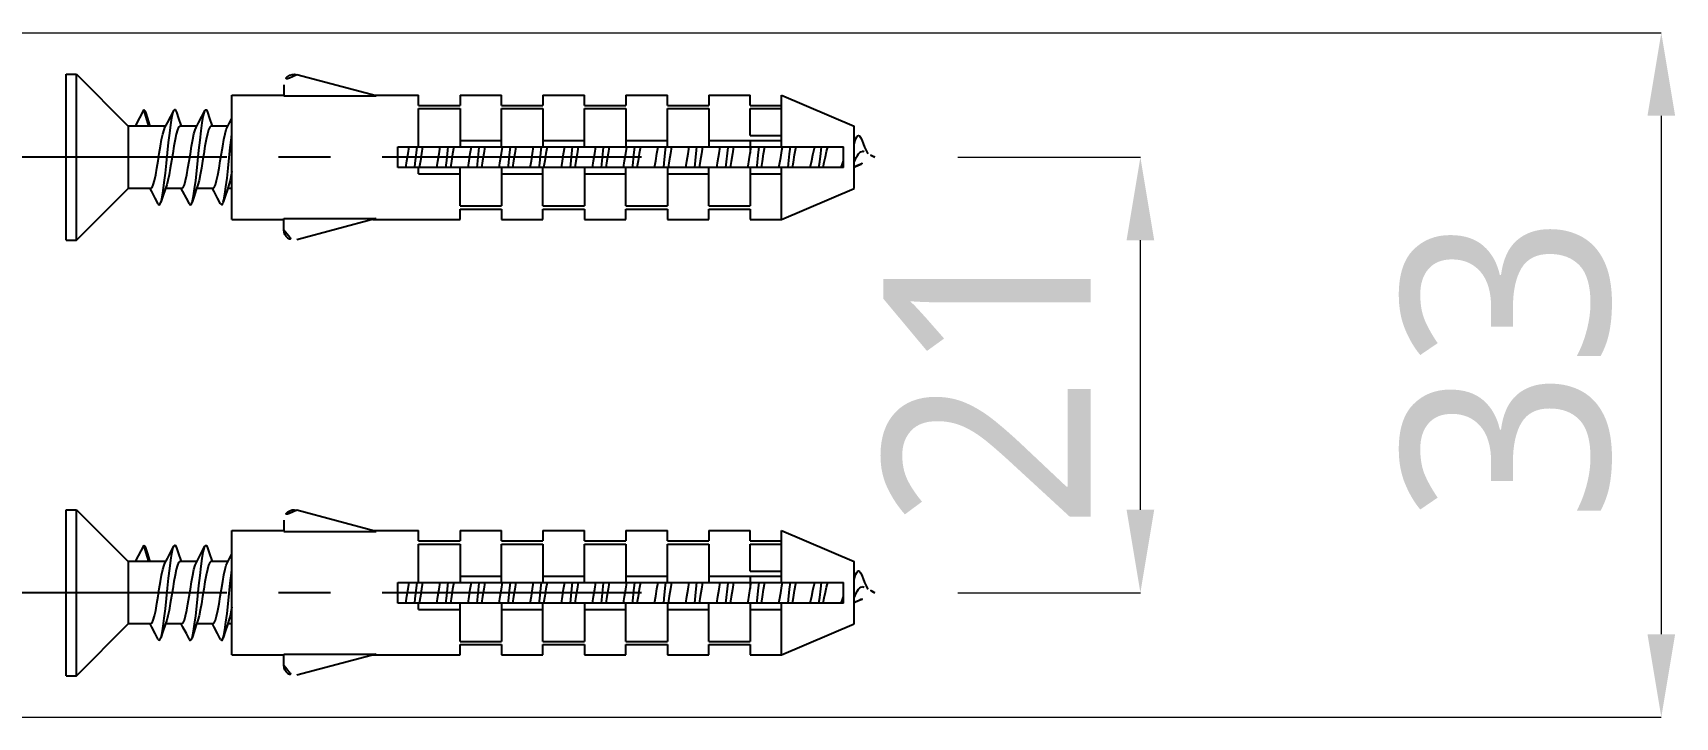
# Model space of a CAD drawing. Extents: x 16296675745 to 16296677481, y -37409619395 to -37409618123.
# Drawn here: x 16296676264.6 to 16296676343.8, y -37409619064.3 to -37409619031.3 of the extents above; entities that cross this region are included whole.
import ezdxf

# ---------------------------------------------------------------- set-up
doc = ezdxf.new("R2010")
doc.units = 0
doc.header["$LTSCALE"] = 10
doc.header["$MEASUREMENT"] = 0
doc.header["$PDMODE"] = 3
doc.header["$PDSIZE"] = -10
doc.linetypes.add('CENTER', pattern=[2, 1.25, -0.25, 0.25, -0.25])
doc.layers.get('0').update_dxf_attribs({"linetype": 'CONTINUOUS'})
doc.layers.get('DEFPOINTS').update_dxf_attribs({"linetype": 'CONTINUOUS'})
doc.styles.add('Daelim Dimension', font='')
doc.styles.get('Daelim Dimension').set_extended_font_data('NanumGothic')
doc.dimstyles.new('DEFAULT', dxfattribs={"dimscale": 2, "dimtxt": 2, "dimasz": 2, "dimexe": 0, "dimexo": 2, "dimgap": 1, "dimtad": 1, "dimdec": 1, "dimzin": 9, "dimdsep": 46, "dimtxsty": 'Daelim Dimension', "dimcen": 0.5, "dimclrd": 252, "dimclre": 252, "dimclrt": 3, "dimadec": 1, "dimazin": 0, "dimtfac": 1, "dimtdec": 1, "dimtix": 1, "dimtmove": 0, "dimatfit": 3, "dimfxl": 1, "dimtolj": 1, "dimtzin": 1, "dimlwd": 9, "dimlwe": 9, "dimarcsym": 0})

# ---------------------------------------------------------------- blocks, each defined once
blk = doc.blocks.new('*D17')
at = {"color": 5, "lineweight": 9, "transparency": 16777216}
for p, q in [((16296676309.19325, -37409619037.27925), (16296676318.00391, -37409619037.27925)), ((16296676318.00391, -37409619054.27925), (16296676318.00391, -37409619041.27925)), ((16296676309.19325, -37409619058.27925), (16296676318.00391, -37409619058.27925))]:
    blk.add_line(p, q, dxfattribs=at)
at = {"color": 5, "transparency": 16777216}
for points in [[(16296676317.33724, -37409619041.27925), (16296676318.67057, -37409619041.27925), (16296676318.00391, -37409619037.27925)], [(16296676317.33724, -37409619054.27925), (16296676318.67057, -37409619054.27925), (16296676318.00391, -37409619058.27925)]]:
    blk.add_solid(points, dxfattribs=at)
at = {"layer": 'DEFPOINTS', "color": 0, "transparency": 16777216}
for p in [(16296676305.19325, -37409619037.27925), (16296676318.00391, -37409619037.27925), (16296676305.19325, -37409619058.27925)]:
    blk.add_point(p, dxfattribs=at)
at = {"color": 7, "transparency": 16777216, "insert": (16296676310.61049, -37409619047.77925), "char_height": 10, "attachment_point": 5, "rotation": 90, "style": 'Daelim Dimension'}
blk.add_mtext('\\A1;21', dxfattribs=at)
blk = doc.blocks.new('*D18')
at = {"color": 5, "lineweight": 9, "transparency": 16777216}
for p, q in [((16296676260.4945, -37409619031.27926), (16296676343.12495, -37409619031.27926)), ((16296676343.12495, -37409619035.27926), (16296676343.12495, -37409619060.27926)), ((16296676260.4945, -37409619064.27926), (16296676343.12495, -37409619064.27926))]:
    blk.add_line(p, q, dxfattribs=at)
at = {"color": 5, "transparency": 16777216}
for points in [[(16296676342.45828, -37409619035.27926), (16296676343.79161, -37409619035.27926), (16296676343.12495, -37409619031.27926)], [(16296676342.45828, -37409619060.27926), (16296676343.79161, -37409619060.27926), (16296676343.12495, -37409619064.27926)]]:
    blk.add_solid(points, dxfattribs=at)
at = {"layer": 'DEFPOINTS', "color": 0, "transparency": 16777216}
for p in [(16296676256.4945, -37409619031.27926), (16296676256.4945, -37409619064.27926), (16296676343.12495, -37409619064.27926)]:
    blk.add_point(p, dxfattribs=at)
at = {"color": 7, "transparency": 16777216, "insert": (16296676335.67431, -37409619047.45338), "char_height": 10, "attachment_point": 5, "rotation": 90, "style": 'Daelim Dimension'}
blk.add_mtext('\\A1;33', dxfattribs=at)

msp = doc.modelspace()

# ---------------------------------------------------------------- linework, layer by layer
at = {"color": 7, "linetype": 'Continuous'}
for p, q in [((16296676266.193239, -37409619033.279251), (16296676266.693239, -37409619033.279251)), ((16296676266.193239, -37409619041.279251), (16296676266.193239, -37409619033.279266)), ((16296676266.693239, -37409619041.279251), (16296676266.693239, -37409619033.279251)), ((16296676266.693239, -37409619033.279251), (16296676269.19326, -37409619035.779259)), ((16296676276.693239, -37409619033.779259), (16296676276.693239, -37409619034.321213)), ((16296676281.14773, -37409619034.321213), (16296676277.32266, -37409619033.296288)), ((16296676274.193251, -37409619034.279251), (16296676276.693239, -37409619034.279251)), ((16296676274.193251, -37409619040.279251), (16296676274.193251, -37409619034.279251)), ((16296676276.693239, -37409619034.321213), (16296676281.14773, -37409619034.321213)), ((16296676280.99111, -37409619034.279251), (16296676283.19323, -37409619034.279251)), ((16296676283.19323, -37409619034.779259), (16296676283.19323, -37409619034.279251)), ((16296676285.19323, -37409619034.279251), (16296676287.19323, -37409619034.279251)), ((16296676285.19323, -37409619034.279297), (16296676285.19323, -37409619034.779259)), ((16296676287.19323, -37409619034.779259), (16296676287.19323, -37409619034.279297)), ((16296676289.19323, -37409619034.279251), (16296676291.19323, -37409619034.279251)), ((16296676289.19323, -37409619034.279297), (16296676289.19323, -37409619034.779259)), ((16296676291.19323, -37409619034.779259), (16296676291.19323, -37409619034.279297)), ((16296676293.193239, -37409619034.279251), (16296676295.193239, -37409619034.279251)), ((16296676293.193239, -37409619034.279297), (16296676293.193239, -37409619034.779259)), ((16296676295.193239, -37409619034.779259), (16296676295.193239, -37409619034.279297)), ((16296676297.193239, -37409619034.279251), (16296676299.193239, -37409619034.279251)), ((16296676297.193239, -37409619034.279297), (16296676297.193239, -37409619034.779259)), ((16296676299.193239, -37409619034.779259), (16296676299.193239, -37409619034.279297)), ((16296676300.693239, -37409619034.279251), (16296676304.19326, -37409619035.779259)), ((16296676300.693239, -37409619036.779259), (16296676300.693239, -37409619034.279251)), ((16296676269.94323, -37409619034.980263), (16296676269.53623, -37409619035.779259)), ((16296676270.183241, -37409619035.779259), (16296676269.94323, -37409619034.980263)), ((16296676283.19323, -37409619034.779259), (16296676285.19323, -37409619034.779259)), ((16296676283.19323, -37409619034.92955), (16296676285.19323, -37409619034.92955)), ((16296676283.19323, -37409619036.779259), (16296676283.19323, -37409619034.92955)), ((16296676285.19323, -37409619034.92955), (16296676285.19323, -37409619036.779259)), ((16296676287.19323, -37409619034.779259), (16296676289.19323, -37409619034.779259)), ((16296676287.19323, -37409619034.92955), (16296676289.19323, -37409619034.92955)), ((16296676287.19323, -37409619036.779259), (16296676287.19323, -37409619034.92955)), ((16296676289.19323, -37409619034.92955), (16296676289.19323, -37409619036.779259)), ((16296676291.19323, -37409619034.779259), (16296676293.193239, -37409619034.779259)), ((16296676291.19323, -37409619034.92955), (16296676293.193239, -37409619034.92955)), ((16296676291.19323, -37409619036.779259), (16296676291.19323, -37409619034.92955)), ((16296676293.193239, -37409619034.92955), (16296676293.193239, -37409619036.779259)), ((16296676295.193239, -37409619034.779259), (16296676297.193239, -37409619034.779259)), ((16296676295.193239, -37409619034.92955), (16296676297.193239, -37409619034.92955)), ((16296676295.193239, -37409619036.779259), (16296676295.193239, -37409619034.92955)), ((16296676297.193239, -37409619034.92955), (16296676297.193239, -37409619036.779259)), ((16296676299.193239, -37409619034.779259), (16296676300.693239, -37409619034.779259)), ((16296676299.193239, -37409619034.92955), (16296676300.693239, -37409619034.92955)), ((16296676299.193239, -37409619036.231453), (16296676299.193239, -37409619034.92955)), ((16296676271.00017, -37409619035.779251), (16296676269.19326, -37409619035.779259)), ((16296676269.19326, -37409619035.779259), (16296676269.19326, -37409619038.779259)), ((16296676272.50017, -37409619035.779251), (16296676271.68325, -37409619035.779251)), ((16296676274.00017, -37409619035.779251), (16296676273.18325, -37409619035.779251)), ((16296676304.19326, -37409619038.779259), (16296676304.19326, -37409619035.779259)), ((16296676282.193251, -37409619036.779259), (16296676303.693251, -37409619036.779251)), ((16296676282.193251, -37409619037.779259), (16296676282.193251, -37409619036.779259)), ((16296676285.19323, -37409619036.474648), (16296676287.19323, -37409619036.474648)), ((16296676289.19323, -37409619036.474648), (16296676291.19323, -37409619036.474648)), ((16296676293.193239, -37409619036.474648), (16296676295.193239, -37409619036.474648)), ((16296676297.193239, -37409619036.474648), (16296676300.693239, -37409619036.474648)), ((16296676299.193239, -37409619036.231453), (16296676300.693239, -37409619036.231453)), ((16296676299.193239, -37409619036.474648), (16296676299.193239, -37409619037.078796)), ((16296676299.193239, -37409619037.078796), (16296676299.24131, -37409619036.787178)), ((16296676303.69326, -37409619037.779259), (16296676303.69326, -37409619036.779259)), ((16296676304.19326, -37409619036.517433), (16296676304.32403, -37409619036.300278)), ((16296676303.693251, -37409619037.779251), (16296676282.193251, -37409619037.779259)), ((16296676283.19323, -37409619038.083847), (16296676283.19323, -37409619037.779259)), ((16296676285.19323, -37409619039.628937), (16296676285.19323, -37409619037.779259)), ((16296676287.19323, -37409619037.779259), (16296676287.19323, -37409619039.628937)), ((16296676289.19323, -37409619039.628937), (16296676289.19323, -37409619037.779259)), ((16296676291.19323, -37409619037.779259), (16296676291.19323, -37409619039.628937)), ((16296676293.193239, -37409619039.628937), (16296676293.193239, -37409619037.779259)), ((16296676295.193239, -37409619037.779259), (16296676295.193239, -37409619039.628937)), ((16296676297.193239, -37409619039.628937), (16296676297.193239, -37409619037.779259)), ((16296676299.193239, -37409619037.779259), (16296676299.193239, -37409619039.628937)), ((16296676300.693239, -37409619040.279251), (16296676300.693239, -37409619037.779259)), ((16296676283.19323, -37409619038.083847), (16296676285.19323, -37409619038.083847)), ((16296676287.19323, -37409619038.083847), (16296676289.19323, -37409619038.083847)), ((16296676291.19323, -37409619038.083847), (16296676293.193239, -37409619038.083847)), ((16296676295.193239, -37409619038.083847), (16296676297.193239, -37409619038.083847)), ((16296676299.193239, -37409619038.083847), (16296676300.693239, -37409619038.083847)), ((16296676266.693239, -37409619041.279251), (16296676269.19326, -37409619038.779259)), ((16296676270.286249, -37409619038.779251), (16296676269.193251, -37409619038.779251)), ((16296676270.334101, -37409619038.937439), (16296676270.25017, -37409619038.779259)), ((16296676271.049589, -37409619038.604683), (16296676270.99103, -37409619038.779259)), ((16296676271.786249, -37409619038.779251), (16296676270.991039, -37409619038.779251)), ((16296676271.834101, -37409619038.937439), (16296676271.750179, -37409619038.779259)), ((16296676272.549561, -37409619038.604683), (16296676272.4739, -37409619038.830399)), ((16296676273.286249, -37409619038.779251), (16296676272.491039, -37409619038.779251)), ((16296676274.04957, -37409619038.604683), (16296676273.973869, -37409619038.830399)), ((16296676274.193251, -37409619038.779251), (16296676273.991039, -37409619038.779251)), ((16296676300.693239, -37409619040.279251), (16296676304.19326, -37409619038.779259)), ((16296676285.19323, -37409619039.628937), (16296676287.19323, -37409619039.628937)), ((16296676285.19323, -37409619039.779259), (16296676287.19323, -37409619039.779259)), ((16296676285.19323, -37409619040.279251), (16296676285.19323, -37409619039.779259)), ((16296676287.19323, -37409619039.779259), (16296676287.19323, -37409619040.279198)), ((16296676289.19323, -37409619039.628937), (16296676291.19323, -37409619039.628937)), ((16296676289.19323, -37409619039.779259), (16296676291.19323, -37409619039.779259)), ((16296676289.19323, -37409619040.279198), (16296676289.19323, -37409619039.779259)), ((16296676291.19323, -37409619039.779259), (16296676291.19323, -37409619040.279198)), ((16296676293.193239, -37409619039.628937), (16296676295.193239, -37409619039.628937)), ((16296676293.193239, -37409619039.779259), (16296676295.193239, -37409619039.779259)), ((16296676293.193239, -37409619040.279198), (16296676293.193239, -37409619039.779259)), ((16296676295.193239, -37409619039.779259), (16296676295.193239, -37409619040.279198)), ((16296676297.193239, -37409619039.628937), (16296676299.193239, -37409619039.628937)), ((16296676297.193239, -37409619039.779259), (16296676299.193239, -37409619039.779259)), ((16296676297.193239, -37409619040.279198), (16296676297.193239, -37409619039.779259)), ((16296676299.193239, -37409619039.779259), (16296676299.193239, -37409619040.279198)), ((16296676274.193251, -37409619040.279251), (16296676276.693239, -37409619040.279251)), ((16296676276.693239, -37409619040.237282), (16296676281.14773, -37409619040.237282)), ((16296676276.693251, -37409619040.779251), (16296676276.693251, -37409619040.237289)), ((16296676281.14772, -37409619040.237289), (16296676277.32266, -37409619041.262207)), ((16296676280.99111, -37409619040.279251), (16296676285.19323, -37409619040.279251)), ((16296676287.19323, -37409619040.279251), (16296676289.19323, -37409619040.279251)), ((16296676291.19323, -37409619040.279251), (16296676293.193239, -37409619040.279251)), ((16296676295.193239, -37409619040.279251), (16296676297.193239, -37409619040.279251)), ((16296676299.193239, -37409619040.279251), (16296676300.693239, -37409619040.279251)), ((16296676266.193239, -37409619041.279251), (16296676266.693239, -37409619041.279251)), ((16296676266.193239, -37409619054.279251), (16296676266.693239, -37409619054.279251)), ((16296676266.193239, -37409619062.279251), (16296676266.193239, -37409619054.279266)), ((16296676266.693239, -37409619062.279251), (16296676266.693239, -37409619054.279251)), ((16296676266.693239, -37409619054.279251), (16296676269.19326, -37409619056.779259)), ((16296676281.14773, -37409619055.321213), (16296676277.32266, -37409619054.296288)), ((16296676276.693239, -37409619054.779259), (16296676276.693239, -37409619055.321213)), ((16296676269.94323, -37409619055.980263), (16296676269.53623, -37409619056.779259)), ((16296676270.183241, -37409619056.779259), (16296676269.94323, -37409619055.980263)), ((16296676274.193251, -37409619055.279251), (16296676276.693239, -37409619055.279251)), ((16296676274.193251, -37409619061.279251), (16296676274.193251, -37409619055.279251)), ((16296676276.693239, -37409619055.321213), (16296676281.14773, -37409619055.321213)), ((16296676280.99111, -37409619055.279251), (16296676283.19323, -37409619055.279251)), ((16296676283.19323, -37409619055.779259), (16296676283.19323, -37409619055.279251)), ((16296676283.19323, -37409619055.779259), (16296676285.19323, -37409619055.779259)), ((16296676283.19323, -37409619055.92955), (16296676285.19323, -37409619055.92955)), ((16296676283.19323, -37409619057.779259), (16296676283.19323, -37409619055.92955)), ((16296676285.19323, -37409619055.279251), (16296676287.19323, -37409619055.279251)), ((16296676285.19323, -37409619055.279297), (16296676285.19323, -37409619055.779259)), ((16296676285.19323, -37409619055.92955), (16296676285.19323, -37409619057.779259)), ((16296676287.19323, -37409619055.779259), (16296676287.19323, -37409619055.279297)), ((16296676287.19323, -37409619055.779259), (16296676289.19323, -37409619055.779259)), ((16296676287.19323, -37409619055.92955), (16296676289.19323, -37409619055.92955)), ((16296676287.19323, -37409619057.779259), (16296676287.19323, -37409619055.92955)), ((16296676289.19323, -37409619055.279251), (16296676291.19323, -37409619055.279251)), ((16296676289.19323, -37409619055.279297), (16296676289.19323, -37409619055.779259)), ((16296676289.19323, -37409619055.92955), (16296676289.19323, -37409619057.779259)), ((16296676291.19323, -37409619055.779259), (16296676291.19323, -37409619055.279297)), ((16296676291.19323, -37409619055.779259), (16296676293.193239, -37409619055.779259)), ((16296676291.19323, -37409619055.92955), (16296676293.193239, -37409619055.92955)), ((16296676291.19323, -37409619057.779259), (16296676291.19323, -37409619055.92955)), ((16296676293.193239, -37409619055.279251), (16296676295.193239, -37409619055.279251)), ((16296676293.193239, -37409619055.279297), (16296676293.193239, -37409619055.779259)), ((16296676293.193239, -37409619055.92955), (16296676293.193239, -37409619057.779259)), ((16296676295.193239, -37409619055.779259), (16296676295.193239, -37409619055.279297)), ((16296676295.193239, -37409619055.779259), (16296676297.193239, -37409619055.779259)), ((16296676295.193239, -37409619055.92955), (16296676297.193239, -37409619055.92955)), ((16296676295.193239, -37409619057.779259), (16296676295.193239, -37409619055.92955)), ((16296676297.193239, -37409619055.279251), (16296676299.193239, -37409619055.279251)), ((16296676297.193239, -37409619055.279297), (16296676297.193239, -37409619055.779259)), ((16296676297.193239, -37409619055.92955), (16296676297.193239, -37409619057.779259)), ((16296676299.193239, -37409619055.779259), (16296676299.193239, -37409619055.279297)), ((16296676299.193239, -37409619055.779259), (16296676300.693239, -37409619055.779259)), ((16296676299.193239, -37409619055.92955), (16296676300.693239, -37409619055.92955)), ((16296676299.193239, -37409619057.231453), (16296676299.193239, -37409619055.92955)), ((16296676300.693239, -37409619055.279251), (16296676304.19326, -37409619056.779259)), ((16296676300.693239, -37409619057.779259), (16296676300.693239, -37409619055.279251)), ((16296676271.00017, -37409619056.779251), (16296676269.19326, -37409619056.779259)), ((16296676269.19326, -37409619056.779259), (16296676269.19326, -37409619059.779259)), ((16296676272.50017, -37409619056.779251), (16296676271.68325, -37409619056.779251)), ((16296676274.00017, -37409619056.779251), (16296676273.18325, -37409619056.779251)), ((16296676304.19326, -37409619059.779259), (16296676304.19326, -37409619056.779259)), ((16296676285.19323, -37409619057.474648), (16296676287.19323, -37409619057.474648)), ((16296676289.19323, -37409619057.474648), (16296676291.19323, -37409619057.474648)), ((16296676293.193239, -37409619057.474648), (16296676295.193239, -37409619057.474648)), ((16296676297.193239, -37409619057.474648), (16296676300.693239, -37409619057.474648)), ((16296676299.193239, -37409619057.231453), (16296676300.693239, -37409619057.231453)), ((16296676299.193239, -37409619057.474648), (16296676299.193239, -37409619058.078796)), ((16296676304.19326, -37409619057.517433), (16296676304.32403, -37409619057.300278)), ((16296676282.193251, -37409619057.779259), (16296676303.693251, -37409619057.779251)), ((16296676282.193251, -37409619058.779259), (16296676282.193251, -37409619057.779259)), ((16296676299.193239, -37409619058.078796), (16296676299.24131, -37409619057.787178)), ((16296676303.69326, -37409619058.779259), (16296676303.69326, -37409619057.779259)), ((16296676303.693251, -37409619058.779251), (16296676282.193251, -37409619058.779259)), ((16296676283.19323, -37409619059.083847), (16296676283.19323, -37409619058.779259)), ((16296676283.19323, -37409619059.083847), (16296676285.19323, -37409619059.083847)), ((16296676285.19323, -37409619060.628937), (16296676285.19323, -37409619058.779259)), ((16296676287.19323, -37409619058.779259), (16296676287.19323, -37409619060.628937)), ((16296676287.19323, -37409619059.083847), (16296676289.19323, -37409619059.083847)), ((16296676289.19323, -37409619060.628937), (16296676289.19323, -37409619058.779259)), ((16296676291.19323, -37409619058.779259), (16296676291.19323, -37409619060.628937)), ((16296676291.19323, -37409619059.083847), (16296676293.193239, -37409619059.083847)), ((16296676293.193239, -37409619060.628937), (16296676293.193239, -37409619058.779259)), ((16296676295.193239, -37409619058.779259), (16296676295.193239, -37409619060.628937)), ((16296676295.193239, -37409619059.083847), (16296676297.193239, -37409619059.083847)), ((16296676297.193239, -37409619060.628937), (16296676297.193239, -37409619058.779259)), ((16296676299.193239, -37409619058.779259), (16296676299.193239, -37409619060.628937)), ((16296676299.193239, -37409619059.083847), (16296676300.693239, -37409619059.083847)), ((16296676300.693239, -37409619061.279251), (16296676300.693239, -37409619058.779259)), ((16296676266.693239, -37409619062.279251), (16296676269.19326, -37409619059.779259)), ((16296676270.286249, -37409619059.779251), (16296676269.193251, -37409619059.779251)), ((16296676270.334101, -37409619059.937439), (16296676270.25017, -37409619059.779259)), ((16296676271.049589, -37409619059.604683), (16296676270.99103, -37409619059.779259)), ((16296676271.786249, -37409619059.779251), (16296676270.991039, -37409619059.779251)), ((16296676271.834101, -37409619059.937439), (16296676271.750179, -37409619059.779259)), ((16296676272.549561, -37409619059.604683), (16296676272.4739, -37409619059.830399)), ((16296676273.286249, -37409619059.779251), (16296676272.491039, -37409619059.779251)), ((16296676274.04957, -37409619059.604683), (16296676273.973869, -37409619059.830399)), ((16296676274.193251, -37409619059.779251), (16296676273.991039, -37409619059.779251)), ((16296676300.693239, -37409619061.279251), (16296676304.19326, -37409619059.779259)), ((16296676285.19323, -37409619060.628937), (16296676287.19323, -37409619060.628937)), ((16296676289.19323, -37409619060.628937), (16296676291.19323, -37409619060.628937)), ((16296676293.193239, -37409619060.628937), (16296676295.193239, -37409619060.628937)), ((16296676297.193239, -37409619060.628937), (16296676299.193239, -37409619060.628937)), ((16296676274.193251, -37409619061.279251), (16296676276.693239, -37409619061.279251)), ((16296676276.693239, -37409619061.237282), (16296676281.14773, -37409619061.237282)), ((16296676276.693251, -37409619061.779251), (16296676276.693251, -37409619061.237289)), ((16296676281.14772, -37409619061.237289), (16296676277.32266, -37409619062.262207)), ((16296676280.99111, -37409619061.279251), (16296676285.19323, -37409619061.279251)), ((16296676285.19323, -37409619060.779259), (16296676287.19323, -37409619060.779259)), ((16296676285.19323, -37409619061.279251), (16296676285.19323, -37409619060.779259)), ((16296676287.19323, -37409619060.779259), (16296676287.19323, -37409619061.279198)), ((16296676287.19323, -37409619061.279251), (16296676289.19323, -37409619061.279251)), ((16296676289.19323, -37409619060.779259), (16296676291.19323, -37409619060.779259)), ((16296676289.19323, -37409619061.279198), (16296676289.19323, -37409619060.779259)), ((16296676291.19323, -37409619060.779259), (16296676291.19323, -37409619061.279198)), ((16296676291.19323, -37409619061.279251), (16296676293.193239, -37409619061.279251)), ((16296676293.193239, -37409619060.779259), (16296676295.193239, -37409619060.779259)), ((16296676293.193239, -37409619061.279198), (16296676293.193239, -37409619060.779259)), ((16296676295.193239, -37409619060.779259), (16296676295.193239, -37409619061.279198)), ((16296676295.193239, -37409619061.279251), (16296676297.193239, -37409619061.279251)), ((16296676297.193239, -37409619060.779259), (16296676299.193239, -37409619060.779259)), ((16296676297.193239, -37409619061.279198), (16296676297.193239, -37409619060.779259)), ((16296676299.193239, -37409619060.779259), (16296676299.193239, -37409619061.279198)), ((16296676299.193239, -37409619061.279251), (16296676300.693239, -37409619061.279251)), ((16296676266.193239, -37409619062.279251), (16296676266.693239, -37409619062.279251))]:
    msp.add_line(p, q, dxfattribs=at)
at = {"color": 1, "linetype": 'CENTER'}
for p, q in [((16296676293.943239, -37409619037.279259), (16296676256.494499, -37409619037.279259)), ((16296676293.943239, -37409619058.279259), (16296676256.494499, -37409619058.279259))]:
    msp.add_line(p, q, dxfattribs=at)
at = {"color": 7, "linetype": 'Continuous'}
for points in [[(16296676269.94323, -37409619034.980263), (16296676269.99544, -37409619035.034943), (16296676270.022699, -37409619035.106377)], [(16296676270.022699, -37409619035.106377), (16296676270.117649, -37409619035.402931), (16296676270.223881, -37409619035.728104), (16296676270.24103, -37409619035.779259)], [(16296676270.772711, -37409619039.45211), (16296676270.77804, -37409619039.434776), (16296676270.83021, -37409619039.210213), (16296676270.88238, -37409619038.893753), (16296676270.934549, -37409619038.500504), (16296676270.986719, -37409619038.049141), (16296676271.038891, -37409619037.561157), (16296676271.091061, -37409619037.059761), (16296676271.14323, -37409619036.568817), (16296676271.19544, -37409619036.111656), (16296676271.24761, -37409619035.710068), (16296676271.29978, -37409619035.383102), (16296676271.35195, -37409619035.146347), (16296676271.395241, -37409619035.02655)], [(16296676270.963909, -37409619035.847542), (16296676271.084101, -37409619035.621078), (16296676271.248011, -37409619035.309013), (16296676271.395241, -37409619035.02655)], [(16296676271.395241, -37409619035.02655), (16296676271.404119, -37409619035.01107), (16296676271.456289, -37409619034.983681), (16296676271.508459, -37409619035.065514), (16296676271.522711, -37409619035.106377)], [(16296676271.522711, -37409619035.106377), (16296676271.61763, -37409619035.402931), (16296676271.72389, -37409619035.728104), (16296676271.741039, -37409619035.779259)], [(16296676272.27268, -37409619039.45211), (16296676272.291059, -37409619039.387917), (16296676272.343229, -37409619039.139183), (16296676272.395399, -37409619038.801964), (16296676272.447611, -37409619038.392311), (16296676272.499781, -37409619037.929703), (16296676272.55195, -37409619037.436142), (16296676272.60412, -37409619036.93512), (16296676272.65629, -37409619036.450478), (16296676272.70846, -37409619036.005249), (16296676272.760639, -37409619035.620644), (16296676272.812811, -37409619035.314941), (16296676272.864981, -37409619035.102676), (16296676272.89525, -37409619035.02655)], [(16296676272.463921, -37409619035.847542), (16296676272.58411, -37409619035.621078), (16296676272.74802, -37409619035.309013), (16296676272.89525, -37409619035.02655)], [(16296676272.89525, -37409619035.02655), (16296676272.91715, -37409619034.993958), (16296676272.96932, -37409619034.993958), (16296676273.02269, -37409619035.106377)], [(16296676273.02269, -37409619035.106377), (16296676273.11764, -37409619035.402931), (16296676273.2239, -37409619035.728104), (16296676273.241051, -37409619035.779259)], [(16296676273.96393, -37409619035.847542), (16296676274.08412, -37409619035.621078), (16296676274.193251, -37409619035.413277)], [(16296676270.28624, -37409619038.779259), (16296676270.34399, -37409619038.735573), (16296676270.402651, -37409619038.604393), (16296676270.46055, -37409619038.396828), (16296676270.517509, -37409619038.128807), (16296676270.575769, -37409619037.804817), (16296676270.633921, -37409619037.450462), (16296676270.69088, -37409619037.093483), (16296676270.748381, -37409619036.743858), (16296676270.80534, -37409619036.427887), (16296676270.861931, -37409619036.161621), (16296676270.91979, -37409619035.95417), (16296676270.963909, -37409619035.847542)], [(16296676271.68325, -37409619035.779259), (16296676271.62546, -37409619035.82296), (16296676271.566799, -37409619035.95417), (16296676271.50894, -37409619036.161621), (16296676271.452339, -37409619036.427887), (16296676271.39539, -37409619036.743858), (16296676271.337879, -37409619037.093483), (16296676271.28093, -37409619037.450462), (16296676271.22278, -37409619037.804817), (16296676271.164511, -37409619038.128807), (16296676271.107559, -37409619038.396828), (16296676271.049589, -37409619038.604683)], [(16296676271.786249, -37409619038.779259), (16296676271.844151, -37409619038.735367), (16296676271.90292, -37409619038.603638), (16296676271.96092, -37409619038.395287), (16296676272.017811, -37409619038.127213), (16296676272.07473, -37409619037.811043), (16296676272.13179, -37409619037.463768), (16296676272.18882, -37409619037.106377), (16296676272.247231, -37409619036.750526), (16296676272.30596, -37409619036.424667), (16296676272.363279, -37409619036.156021), (16296676272.42046, -37409619035.952248), (16296676272.463921, -37409619035.847542)], [(16296676273.18326, -37409619035.779259), (16296676273.12561, -37409619035.822762), (16296676273.067459, -37409619035.952248), (16296676273.01029, -37409619036.156021), (16296676272.952971, -37409619036.424667), (16296676272.89423, -37409619036.750526), (16296676272.835831, -37409619037.106377), (16296676272.778799, -37409619037.463768), (16296676272.721729, -37409619037.811043), (16296676272.66481, -37409619038.127213), (16296676272.607929, -37409619038.395287), (16296676272.549561, -37409619038.604683)], [(16296676273.286261, -37409619038.779259), (16296676273.34321, -37409619038.736748), (16296676273.400789, -37409619038.60984), (16296676273.458509, -37409619038.405457), (16296676273.51593, -37409619038.137001), (16296676273.57452, -37409619037.812317), (16296676273.632641, -37409619037.458511), (16296676273.689779, -37409619037.100456), (16296676273.74836, -37409619036.743874), (16296676273.80724, -37409619036.418068), (16296676273.86474, -37409619036.150002), (16296676273.922131, -37409619035.947372), (16296676273.96393, -37409619035.847542)], [(16296676274.01281, -37409619037.808296), (16296676274.117149, -37409619036.811508), (16296676274.169319, -37409619036.33461), (16296676274.193251, -37409619036.136642)], [(16296676282.579981, -37409619037.779259), (16296676282.63393, -37409619037.450462), (16296676282.69088, -37409619037.093483), (16296676282.74255, -37409619036.779259)], [(16296676283.015579, -37409619037.779259), (16296676283.038891, -37409619037.561157), (16296676283.091061, -37409619037.059761), (16296676283.120871, -37409619036.779259)], [(16296676283.389549, -37409619036.779259), (16296676283.337891, -37409619037.093483), (16296676283.28093, -37409619037.450462), (16296676283.22698, -37409619037.779259)], [(16296676284.07995, -37409619037.779259), (16296676284.1318, -37409619037.463768), (16296676284.188829, -37409619037.106377), (16296676284.242519, -37409619036.779259)], [(16296676284.515671, -37409619037.779259), (16296676284.55196, -37409619037.436142), (16296676284.60413, -37409619036.93512), (16296676284.620911, -37409619036.779259)], [(16296676284.889521, -37409619036.779259), (16296676284.835831, -37409619037.106377), (16296676284.778799, -37409619037.463768), (16296676284.726959, -37409619037.779259)], [(16296676285.57996, -37409619037.779259), (16296676285.632641, -37409619037.458511), (16296676285.689779, -37409619037.100456), (16296676285.742571, -37409619036.779259)], [(16296676286.01586, -37409619037.779259), (16296676286.117149, -37409619036.811508), (16296676286.120701, -37409619036.779259)], [(16296676286.38957, -37409619036.779259), (16296676286.336781, -37409619037.100456), (16296676286.27965, -37409619037.458511), (16296676286.226931, -37409619037.779259)], [(16296676287.079941, -37409619037.779259), (16296676287.13283, -37409619037.457458), (16296676287.189899, -37409619037.09977), (16296676287.24123, -37409619036.787117)], [(16296676287.51568, -37409619037.779259), (16296676287.525869, -37409619037.685341), (16296676287.578039, -37409619037.185066), (16296676287.62075, -37409619036.779259)], [(16296676287.889509, -37409619036.779259), (16296676287.83687, -37409619037.09977), (16296676287.77984, -37409619037.457458), (16296676287.72694, -37409619037.779259)], [(16296676288.579981, -37409619037.779259), (16296676288.63393, -37409619037.450462), (16296676288.690889, -37409619037.093483), (16296676288.74255, -37409619036.779259)], [(16296676289.015579, -37409619037.779259), (16296676289.0389, -37409619037.561157), (16296676289.09107, -37409619037.059761), (16296676289.120871, -37409619036.779259)], [(16296676289.389549, -37409619036.779259), (16296676289.337891, -37409619037.093483), (16296676289.28093, -37409619037.450462), (16296676289.22699, -37409619037.779259)], [(16296676290.07996, -37409619037.779259), (16296676290.1318, -37409619037.463768), (16296676290.188829, -37409619037.106377), (16296676290.242519, -37409619036.779259)], [(16296676290.515671, -37409619037.779259), (16296676290.55196, -37409619037.436142), (16296676290.60413, -37409619036.93512), (16296676290.620911, -37409619036.779259)], [(16296676290.88953, -37409619036.779259), (16296676290.835831, -37409619037.106377), (16296676290.778799, -37409619037.463768), (16296676290.726959, -37409619037.779259)], [(16296676291.579929, -37409619037.779259), (16296676291.632641, -37409619037.458511), (16296676291.689779, -37409619037.100456), (16296676291.742571, -37409619036.779259)], [(16296676292.01586, -37409619037.779259), (16296676292.117149, -37409619036.811508), (16296676292.12071, -37409619036.779259)], [(16296676292.38957, -37409619036.779259), (16296676292.33679, -37409619037.100456), (16296676292.27965, -37409619037.458511), (16296676292.226931, -37409619037.779259)], [(16296676293.079941, -37409619037.779259), (16296676293.13283, -37409619037.457458), (16296676293.189899, -37409619037.09977), (16296676293.241199, -37409619036.787117)], [(16296676293.51569, -37409619037.779259), (16296676293.525869, -37409619037.685341), (16296676293.578039, -37409619037.185066), (16296676293.62075, -37409619036.779259)], [(16296676293.889509, -37409619036.779259), (16296676293.83687, -37409619037.09977), (16296676293.7798, -37409619037.457458), (16296676293.72694, -37409619037.779259)], [(16296676294.579981, -37409619037.779259), (16296676294.63393, -37409619037.450462), (16296676294.690889, -37409619037.093483), (16296676294.74255, -37409619036.779259)], [(16296676295.015591, -37409619037.779259), (16296676295.0389, -37409619037.561157), (16296676295.09107, -37409619037.059761), (16296676295.120871, -37409619036.779259)], [(16296676295.389549, -37409619036.779259), (16296676295.337891, -37409619037.093483), (16296676295.280939, -37409619037.450462), (16296676295.22699, -37409619037.779259)], [(16296676296.07996, -37409619037.779259), (16296676296.1318, -37409619037.463768), (16296676296.188829, -37409619037.106377), (16296676296.242519, -37409619036.779259)], [(16296676296.515671, -37409619037.779259), (16296676296.55196, -37409619037.436142), (16296676296.60413, -37409619036.93512), (16296676296.62088, -37409619036.779259)], [(16296676296.88953, -37409619036.779259), (16296676296.835831, -37409619037.106377), (16296676296.778811, -37409619037.463768), (16296676296.726959, -37409619037.779259)], [(16296676297.579929, -37409619037.779259), (16296676297.632641, -37409619037.458511), (16296676297.689779, -37409619037.100456), (16296676297.742571, -37409619036.779259)], [(16296676298.01586, -37409619037.779259), (16296676298.117161, -37409619036.811508), (16296676298.12067, -37409619036.779259)], [(16296676298.389429, -37409619036.779259), (16296676298.334181, -37409619037.116661), (16296676298.27689, -37409619037.475639), (16296676298.2269, -37409619037.779259)], [(16296676299.51565, -37409619037.779259), (16296676299.525841, -37409619037.685341), (16296676299.578039, -37409619037.185066), (16296676299.62075, -37409619036.779259)], [(16296676299.726839, -37409619037.779259), (16296676299.7756, -37409619037.483742), (16296676299.83382, -37409619037.118782), (16296676299.889469, -37409619036.779259)], [(16296676300.57593, -37409619037.779259), (16296676300.60442, -37409619037.617599), (16296676300.66062, -37409619037.282928), (16296676300.71685, -37409619036.951469), (16296676300.746361, -37409619036.788887)], [(16296676301.014059, -37409619037.779259), (16296676301.03404, -37409619037.597954), (16296676301.08596, -37409619037.114311), (16296676301.122761, -37409619036.779259)], [(16296676301.223181, -37409619037.779259), (16296676301.26948, -37409619037.510918), (16296676301.326651, -37409619037.169579), (16296676301.383789, -37409619036.838097), (16296676301.39492, -37409619036.779259)], [(16296676302.07688, -37409619037.779259), (16296676302.09272, -37409619037.711533), (16296676302.151739, -37409619037.44046), (16296676302.21077, -37409619037.167221), (16296676302.270081, -37409619036.906097), (16296676302.30242, -37409619036.779259)], [(16296676302.5049, -37409619037.779259), (16296676302.540319, -37409619037.501106), (16296676302.592279, -37409619037.089737), (16296676302.633101, -37409619036.779259)], [(16296676302.69865, -37409619037.779259), (16296676302.698721, -37409619037.778954), (16296676302.755899, -37409619037.520943), (16296676302.81303, -37409619037.257278), (16296676302.870211, -37409619037.003479), (16296676302.926069, -37409619036.779259)], [(16296676304.19326, -37409619036.686996), (16296676304.202471, -37409619036.647652), (16296676304.254419, -37409619036.466873), (16296676304.30637, -37409619036.333809), (16296676304.32403, -37409619036.300278)], [(16296676304.19326, -37409619037.520401), (16296676304.24227, -37409619037.414207), (16296676304.29945, -37409619037.296341), (16296676304.356621, -37409619037.192039), (16296676304.41379, -37409619037.107353), (16296676304.47097, -37409619037.046349), (16296676304.528139, -37409619037.010933), (16296676304.58532, -37409619037.00074)], [(16296676304.32403, -37409619036.300278), (16296676304.35829, -37409619036.252777), (16296676304.41024, -37409619036.225212), (16296676304.462191, -37409619036.249657), (16296676304.514111, -37409619036.322083), (16296676304.566059, -37409619036.436043), (16296676304.584629, -37409619036.485283)], [(16296676304.584629, -37409619036.485283), (16296676304.631109, -37409619036.611038), (16296676304.70162, -37409619036.789719), (16296676304.7729, -37409619036.951027)], [(16296676304.679001, -37409619037.019722), (16296676304.63187, -37409619037.003357), (16296676304.58532, -37409619037.00074)], [(16296676304.7729, -37409619036.951027), (16296676304.845591, -37409619037.08918), (16296676304.86132, -37409619037.111732)], [(16296676299.07972, -37409619037.779259), (16296676299.09161, -37409619037.710587), (16296676299.14295, -37409619037.394073), (16296676299.193239, -37409619037.078796)], [(16296676303.56728, -37409619037.779259), (16296676303.56855, -37409619037.776543), (16296676303.6399, -37409619037.598259), (16296676303.69326, -37409619037.456062)], [(16296676273.77269, -37409619039.45211), (16296676273.804119, -37409619039.334747), (16296676273.856291, -37409619039.062607), (16296676273.908461, -37409619038.705627), (16296676273.96064, -37409619038.280792), (16296676274.01281, -37409619037.808296)], [(16296676274.193251, -37409619037.968941), (16296676274.162939, -37409619038.137001), (16296676274.105511, -37409619038.405457), (16296676274.04957, -37409619038.604683)], [(16296676270.645241, -37409619039.531937), (16296676270.497999, -37409619039.249481), (16296676270.334101, -37409619038.937439)], [(16296676270.99103, -37409619038.779259), (16296676270.97389, -37409619038.830399), (16296676270.867661, -37409619039.155563), (16296676270.772711, -37409619039.45211)], [(16296676272.145241, -37409619039.531937), (16296676271.998011, -37409619039.249481), (16296676271.834101, -37409619038.937439)], [(16296676272.4739, -37409619038.830399), (16296676272.36763, -37409619039.155563), (16296676272.27268, -37409619039.45211)], [(16296676273.64525, -37409619039.531937), (16296676273.49802, -37409619039.249481), (16296676273.33411, -37409619038.937439), (16296676273.250191, -37409619038.779259)], [(16296676273.973869, -37409619038.830399), (16296676273.86764, -37409619039.155563), (16296676273.77269, -37409619039.45211)], [(16296676270.645241, -37409619039.531937), (16296676270.673691, -37409619039.570541), (16296676270.72587, -37409619039.556839), (16296676270.772711, -37409619039.45211)], [(16296676272.145241, -37409619039.531937), (16296676272.18672, -37409619039.577393), (16296676272.23889, -37409619039.536346), (16296676272.27268, -37409619039.45211)], [(16296676273.64525, -37409619039.531937), (16296676273.69978, -37409619039.577393), (16296676273.751949, -37409619039.509117), (16296676273.77269, -37409619039.45211)], [(16296676269.94323, -37409619055.980263), (16296676269.99544, -37409619056.034943), (16296676270.022699, -37409619056.106377)], [(16296676271.395241, -37409619056.02655), (16296676271.404119, -37409619056.01107), (16296676271.456289, -37409619055.983681), (16296676271.508459, -37409619056.065514), (16296676271.522711, -37409619056.106377)], [(16296676272.89525, -37409619056.02655), (16296676272.91715, -37409619055.993958), (16296676272.96932, -37409619055.993958), (16296676273.02269, -37409619056.106377)], [(16296676270.022699, -37409619056.106377), (16296676270.117649, -37409619056.402931), (16296676270.223881, -37409619056.728104), (16296676270.24103, -37409619056.779259)], [(16296676270.772711, -37409619060.45211), (16296676270.77804, -37409619060.434776), (16296676270.83021, -37409619060.210213), (16296676270.88238, -37409619059.893753), (16296676270.934549, -37409619059.500504), (16296676270.986719, -37409619059.049141), (16296676271.038891, -37409619058.561157), (16296676271.091061, -37409619058.059761), (16296676271.14323, -37409619057.568817), (16296676271.19544, -37409619057.111656), (16296676271.24761, -37409619056.710068), (16296676271.29978, -37409619056.383102), (16296676271.35195, -37409619056.146347), (16296676271.395241, -37409619056.02655)], [(16296676270.963909, -37409619056.847542), (16296676271.084101, -37409619056.621078), (16296676271.248011, -37409619056.309013), (16296676271.395241, -37409619056.02655)], [(16296676271.68325, -37409619056.779259), (16296676271.62546, -37409619056.82296), (16296676271.566799, -37409619056.95417), (16296676271.50894, -37409619057.161621), (16296676271.452339, -37409619057.427887), (16296676271.39539, -37409619057.743858), (16296676271.337879, -37409619058.093483), (16296676271.28093, -37409619058.450462), (16296676271.22278, -37409619058.804817), (16296676271.164511, -37409619059.128807), (16296676271.107559, -37409619059.396828), (16296676271.049589, -37409619059.604683)], [(16296676271.522711, -37409619056.106377), (16296676271.61763, -37409619056.402931), (16296676271.72389, -37409619056.728104), (16296676271.741039, -37409619056.779259)], [(16296676272.27268, -37409619060.45211), (16296676272.291059, -37409619060.387917), (16296676272.343229, -37409619060.139183), (16296676272.395399, -37409619059.801964), (16296676272.447611, -37409619059.392311), (16296676272.499781, -37409619058.929703), (16296676272.55195, -37409619058.436142), (16296676272.60412, -37409619057.93512), (16296676272.65629, -37409619057.450478), (16296676272.70846, -37409619057.005249), (16296676272.760639, -37409619056.620644), (16296676272.812811, -37409619056.314941), (16296676272.864981, -37409619056.102676), (16296676272.89525, -37409619056.02655)], [(16296676272.463921, -37409619056.847542), (16296676272.58411, -37409619056.621078), (16296676272.74802, -37409619056.309013), (16296676272.89525, -37409619056.02655)], [(16296676273.18326, -37409619056.779259), (16296676273.12561, -37409619056.822762), (16296676273.067459, -37409619056.952248), (16296676273.01029, -37409619057.156021), (16296676272.952971, -37409619057.424667), (16296676272.89423, -37409619057.750526), (16296676272.835831, -37409619058.106377), (16296676272.778799, -37409619058.463768), (16296676272.721729, -37409619058.811043), (16296676272.66481, -37409619059.127213), (16296676272.607929, -37409619059.395287), (16296676272.549561, -37409619059.604683)], [(16296676273.02269, -37409619056.106377), (16296676273.11764, -37409619056.402931), (16296676273.2239, -37409619056.728104), (16296676273.241051, -37409619056.779259)], [(16296676273.96393, -37409619056.847542), (16296676274.08412, -37409619056.621078), (16296676274.193251, -37409619056.413277)], [(16296676270.28624, -37409619059.779259), (16296676270.34399, -37409619059.735573), (16296676270.402651, -37409619059.604393), (16296676270.46055, -37409619059.396828), (16296676270.517509, -37409619059.128807), (16296676270.575769, -37409619058.804817), (16296676270.633921, -37409619058.450462), (16296676270.69088, -37409619058.093483), (16296676270.748381, -37409619057.743858), (16296676270.80534, -37409619057.427887), (16296676270.861931, -37409619057.161621), (16296676270.91979, -37409619056.95417), (16296676270.963909, -37409619056.847542)], [(16296676271.786249, -37409619059.779259), (16296676271.844151, -37409619059.735367), (16296676271.90292, -37409619059.603638), (16296676271.96092, -37409619059.395287), (16296676272.017811, -37409619059.127213), (16296676272.07473, -37409619058.811043), (16296676272.13179, -37409619058.463768), (16296676272.18882, -37409619058.106377), (16296676272.247231, -37409619057.750526), (16296676272.30596, -37409619057.424667), (16296676272.363279, -37409619057.156021), (16296676272.42046, -37409619056.952248), (16296676272.463921, -37409619056.847542)], [(16296676273.286261, -37409619059.779259), (16296676273.34321, -37409619059.736748), (16296676273.400789, -37409619059.60984), (16296676273.458509, -37409619059.405457), (16296676273.51593, -37409619059.137001), (16296676273.57452, -37409619058.812317), (16296676273.632641, -37409619058.458511), (16296676273.689779, -37409619058.100456), (16296676273.74836, -37409619057.743874), (16296676273.80724, -37409619057.418068), (16296676273.86474, -37409619057.150002), (16296676273.922131, -37409619056.947372), (16296676273.96393, -37409619056.847542)], [(16296676274.01281, -37409619058.808296), (16296676274.117149, -37409619057.811508), (16296676274.169319, -37409619057.33461), (16296676274.193251, -37409619057.136642)], [(16296676304.19326, -37409619057.686996), (16296676304.202471, -37409619057.647652), (16296676304.254419, -37409619057.466873), (16296676304.30637, -37409619057.333809), (16296676304.32403, -37409619057.300278)], [(16296676304.32403, -37409619057.300278), (16296676304.35829, -37409619057.252777), (16296676304.41024, -37409619057.225212), (16296676304.462191, -37409619057.249657), (16296676304.514111, -37409619057.322083), (16296676304.566059, -37409619057.436043), (16296676304.584629, -37409619057.485283)], [(16296676304.584629, -37409619057.485283), (16296676304.631109, -37409619057.611038), (16296676304.70162, -37409619057.789719), (16296676304.7729, -37409619057.951027)], [(16296676282.579981, -37409619058.779259), (16296676282.63393, -37409619058.450462), (16296676282.69088, -37409619058.093483), (16296676282.74255, -37409619057.779259)], [(16296676283.015579, -37409619058.779259), (16296676283.038891, -37409619058.561157), (16296676283.091061, -37409619058.059761), (16296676283.120871, -37409619057.779259)], [(16296676283.389549, -37409619057.779259), (16296676283.337891, -37409619058.093483), (16296676283.28093, -37409619058.450462), (16296676283.22698, -37409619058.779259)], [(16296676284.07995, -37409619058.779259), (16296676284.1318, -37409619058.463768), (16296676284.188829, -37409619058.106377), (16296676284.242519, -37409619057.779259)], [(16296676284.515671, -37409619058.779259), (16296676284.55196, -37409619058.436142), (16296676284.60413, -37409619057.93512), (16296676284.620911, -37409619057.779259)], [(16296676284.889521, -37409619057.779259), (16296676284.835831, -37409619058.106377), (16296676284.778799, -37409619058.463768), (16296676284.726959, -37409619058.779259)], [(16296676285.57996, -37409619058.779259), (16296676285.632641, -37409619058.458511), (16296676285.689779, -37409619058.100456), (16296676285.742571, -37409619057.779259)], [(16296676286.01586, -37409619058.779259), (16296676286.117149, -37409619057.811508), (16296676286.120701, -37409619057.779259)], [(16296676286.38957, -37409619057.779259), (16296676286.336781, -37409619058.100456), (16296676286.27965, -37409619058.458511), (16296676286.226931, -37409619058.779259)], [(16296676287.079941, -37409619058.779259), (16296676287.13283, -37409619058.457458), (16296676287.189899, -37409619058.09977), (16296676287.24123, -37409619057.787117)], [(16296676287.51568, -37409619058.779259), (16296676287.525869, -37409619058.685341), (16296676287.578039, -37409619058.185066), (16296676287.62075, -37409619057.779259)], [(16296676287.889509, -37409619057.779259), (16296676287.83687, -37409619058.09977), (16296676287.77984, -37409619058.457458), (16296676287.72694, -37409619058.779259)], [(16296676288.579981, -37409619058.779259), (16296676288.63393, -37409619058.450462), (16296676288.690889, -37409619058.093483), (16296676288.74255, -37409619057.779259)], [(16296676289.015579, -37409619058.779259), (16296676289.0389, -37409619058.561157), (16296676289.09107, -37409619058.059761), (16296676289.120871, -37409619057.779259)], [(16296676289.389549, -37409619057.779259), (16296676289.337891, -37409619058.093483), (16296676289.28093, -37409619058.450462), (16296676289.22699, -37409619058.779259)], [(16296676290.07996, -37409619058.779259), (16296676290.1318, -37409619058.463768), (16296676290.188829, -37409619058.106377), (16296676290.242519, -37409619057.779259)], [(16296676290.515671, -37409619058.779259), (16296676290.55196, -37409619058.436142), (16296676290.60413, -37409619057.93512), (16296676290.620911, -37409619057.779259)], [(16296676290.88953, -37409619057.779259), (16296676290.835831, -37409619058.106377), (16296676290.778799, -37409619058.463768), (16296676290.726959, -37409619058.779259)], [(16296676291.579929, -37409619058.779259), (16296676291.632641, -37409619058.458511), (16296676291.689779, -37409619058.100456), (16296676291.742571, -37409619057.779259)], [(16296676292.01586, -37409619058.779259), (16296676292.117149, -37409619057.811508), (16296676292.12071, -37409619057.779259)], [(16296676292.38957, -37409619057.779259), (16296676292.33679, -37409619058.100456), (16296676292.27965, -37409619058.458511), (16296676292.226931, -37409619058.779259)], [(16296676293.079941, -37409619058.779259), (16296676293.13283, -37409619058.457458), (16296676293.189899, -37409619058.09977), (16296676293.241199, -37409619057.787117)], [(16296676293.51569, -37409619058.779259), (16296676293.525869, -37409619058.685341), (16296676293.578039, -37409619058.185066), (16296676293.62075, -37409619057.779259)], [(16296676293.889509, -37409619057.779259), (16296676293.83687, -37409619058.09977), (16296676293.7798, -37409619058.457458), (16296676293.72694, -37409619058.779259)], [(16296676294.579981, -37409619058.779259), (16296676294.63393, -37409619058.450462), (16296676294.690889, -37409619058.093483), (16296676294.74255, -37409619057.779259)], [(16296676295.015591, -37409619058.779259), (16296676295.0389, -37409619058.561157), (16296676295.09107, -37409619058.059761), (16296676295.120871, -37409619057.779259)], [(16296676295.389549, -37409619057.779259), (16296676295.337891, -37409619058.093483), (16296676295.280939, -37409619058.450462), (16296676295.22699, -37409619058.779259)], [(16296676296.07996, -37409619058.779259), (16296676296.1318, -37409619058.463768), (16296676296.188829, -37409619058.106377), (16296676296.242519, -37409619057.779259)], [(16296676296.515671, -37409619058.779259), (16296676296.55196, -37409619058.436142), (16296676296.60413, -37409619057.93512), (16296676296.62088, -37409619057.779259)], [(16296676296.88953, -37409619057.779259), (16296676296.835831, -37409619058.106377), (16296676296.778811, -37409619058.463768), (16296676296.726959, -37409619058.779259)], [(16296676297.579929, -37409619058.779259), (16296676297.632641, -37409619058.458511), (16296676297.689779, -37409619058.100456), (16296676297.742571, -37409619057.779259)], [(16296676298.01586, -37409619058.779259), (16296676298.117161, -37409619057.811508), (16296676298.12067, -37409619057.779259)], [(16296676298.389429, -37409619057.779259), (16296676298.334181, -37409619058.116661), (16296676298.27689, -37409619058.475639), (16296676298.2269, -37409619058.779259)], [(16296676299.07972, -37409619058.779259), (16296676299.09161, -37409619058.710587), (16296676299.14295, -37409619058.394073), (16296676299.193239, -37409619058.078796)], [(16296676299.51565, -37409619058.779259), (16296676299.525841, -37409619058.685341), (16296676299.578039, -37409619058.185066), (16296676299.62075, -37409619057.779259)], [(16296676299.726839, -37409619058.779259), (16296676299.7756, -37409619058.483742), (16296676299.83382, -37409619058.118782), (16296676299.889469, -37409619057.779259)], [(16296676300.57593, -37409619058.779259), (16296676300.60442, -37409619058.617599), (16296676300.66062, -37409619058.282928), (16296676300.71685, -37409619057.951469), (16296676300.746361, -37409619057.788887)], [(16296676301.014059, -37409619058.779259), (16296676301.03404, -37409619058.597954), (16296676301.08596, -37409619058.114311), (16296676301.122761, -37409619057.779259)], [(16296676301.223181, -37409619058.779259), (16296676301.26948, -37409619058.510918), (16296676301.326651, -37409619058.169579), (16296676301.383789, -37409619057.838097), (16296676301.39492, -37409619057.779259)], [(16296676302.07688, -37409619058.779259), (16296676302.09272, -37409619058.711533), (16296676302.151739, -37409619058.44046), (16296676302.21077, -37409619058.167221), (16296676302.270081, -37409619057.906097), (16296676302.30242, -37409619057.779259)], [(16296676302.5049, -37409619058.779259), (16296676302.540319, -37409619058.501106), (16296676302.592279, -37409619058.089737), (16296676302.633101, -37409619057.779259)], [(16296676302.69865, -37409619058.779259), (16296676302.698721, -37409619058.778954), (16296676302.755899, -37409619058.520943), (16296676302.81303, -37409619058.257278), (16296676302.870211, -37409619058.003479), (16296676302.926069, -37409619057.779259)], [(16296676304.19326, -37409619058.520401), (16296676304.24227, -37409619058.414207), (16296676304.29945, -37409619058.296341), (16296676304.356621, -37409619058.192039), (16296676304.41379, -37409619058.107353), (16296676304.47097, -37409619058.046349), (16296676304.528139, -37409619058.010933), (16296676304.58532, -37409619058.00074)], [(16296676304.679001, -37409619058.019722), (16296676304.63187, -37409619058.003357), (16296676304.58532, -37409619058.00074)], [(16296676304.7729, -37409619057.951027), (16296676304.845591, -37409619058.08918), (16296676304.86132, -37409619058.111732)], [(16296676273.77269, -37409619060.45211), (16296676273.804119, -37409619060.334747), (16296676273.856291, -37409619060.062607), (16296676273.908461, -37409619059.705627), (16296676273.96064, -37409619059.280792), (16296676274.01281, -37409619058.808296)], [(16296676274.193251, -37409619058.968941), (16296676274.162939, -37409619059.137001), (16296676274.105511, -37409619059.405457), (16296676274.04957, -37409619059.604683)], [(16296676303.56728, -37409619058.779259), (16296676303.56855, -37409619058.776543), (16296676303.6399, -37409619058.598259), (16296676303.69326, -37409619058.456062)], [(16296676270.645241, -37409619060.531937), (16296676270.497999, -37409619060.249481), (16296676270.334101, -37409619059.937439)], [(16296676270.99103, -37409619059.779259), (16296676270.97389, -37409619059.830399), (16296676270.867661, -37409619060.155563), (16296676270.772711, -37409619060.45211)], [(16296676272.145241, -37409619060.531937), (16296676271.998011, -37409619060.249481), (16296676271.834101, -37409619059.937439)], [(16296676272.4739, -37409619059.830399), (16296676272.36763, -37409619060.155563), (16296676272.27268, -37409619060.45211)], [(16296676273.64525, -37409619060.531937), (16296676273.49802, -37409619060.249481), (16296676273.33411, -37409619059.937439), (16296676273.250191, -37409619059.779259)], [(16296676273.973869, -37409619059.830399), (16296676273.86764, -37409619060.155563), (16296676273.77269, -37409619060.45211)], [(16296676270.645241, -37409619060.531937), (16296676270.673691, -37409619060.570541), (16296676270.72587, -37409619060.556839), (16296676270.772711, -37409619060.45211)], [(16296676272.145241, -37409619060.531937), (16296676272.18672, -37409619060.577393), (16296676272.23889, -37409619060.536346), (16296676272.27268, -37409619060.45211)], [(16296676273.64525, -37409619060.531937), (16296676273.69978, -37409619060.577393), (16296676273.751949, -37409619060.509117), (16296676273.77269, -37409619060.45211)]]:
    msp.add_lwpolyline(points, dxfattribs=at)
for centre, radius, start, end in [((16296676277.193251, -37409619033.779251), 0.5, 74.9999697, 180), ((16296676299.193251, -37409619026.029251), 12.75, 293.14734521, 298.07250393), ((16296676299.193251, -37409619048.529251), 12.75, 61.92749607, 64.51642857), ((16296676277.193251, -37409619040.779251), 0.5, 180, 285.0000303), ((16296676277.193251, -37409619054.779251), 0.5, 74.9999697, 180), ((16296676299.193251, -37409619047.029251), 12.75, 293.14734521, 298.07250393), ((16296676299.193251, -37409619069.529251), 12.75, 61.92749607, 64.51642857), ((16296676277.193251, -37409619061.779251), 0.5, 180, 285.0000303)]:
    msp.add_arc(centre, radius, start, end, dxfattribs=at)

# ---------------------------------------------------------------- dimensions: what is measured, and where the dimension line sits
for base, p1, p2, angle, picture, middle in [((16296676343.12495, -37409619064.279259), (16296676256.494499, -37409619031.279259), (16296676256.494499, -37409619064.279259), 90, '*D18', (16296676343.12495, -37409619047.453377)), ((16296676318.00391, -37409619037.279251), (16296676305.193251, -37409619058.279251), (16296676305.193251, -37409619037.279251), 270, '*D17', (16296676318.00391, -37409619047.779251))]:
    dim = msp.add_linear_dim(base=base, p1=p1, p2=p2, angle=angle, dimstyle='DEFAULT', override={"dimtxt": 5, "dimdec": 0, "dimclrd": 5, "dimclre": 5, "dimclrt": 7})
    dim.commit()
    dim.dimension.update_dxf_attribs({"geometry": picture, "text_midpoint": middle, "dimtype": 160})

doc.saveas('drawing.dxf')
